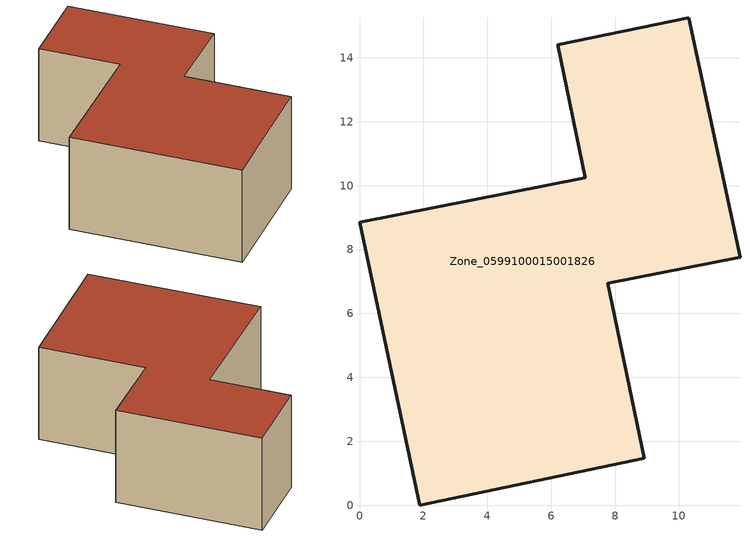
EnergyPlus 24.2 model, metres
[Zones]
Zone_0599100015001826
 floor ground (C_G): 7.77,6.94 8.92,1.47 1.89,0 0,8.85 7.07,10.24 6.21,14.41 10.31,15.25 11.91,7.76 z0.99
 wall outside (C_F): 11.91,7.76 10.31,15.25 6.21,14.41 7.07,10.24 0,8.85 1.89,0 8.92,1.47 7.77,6.94 11.91,7.76 z0.99:6.37
 roof outside (C_R): 7.77,6.94 11.91,7.76 10.31,15.25 6.21,14.41 7.07,10.24 0,8.85 1.89,0 8.92,1.47 z6.37
[BUILDING]
Pand.0599100015001826: North Axis=0; Terrain=City; Loads Convergence Tolerance Value=0.04; Temperature Convergence Tolerance Value=0.4; Solar Distribution=FullExterior; Maximum Number of Warmup Days=25; Minimum Number of Warmup Days=1
[Site:Location]
Rotterdam.The.Hague.AP_ZH_NLD Design_Conditions: Latitude=51.96; Longitude=4.45; Time Zone=1; Elevation=-4.5
[SITE:GROUNDTEMPERATURE:BUILDINGSURFACE]
18, 18, 18, 18, 18, 18, 18, 18, 18, 18, 18, 18
[MATERIAL] Thermal Absorptance=0.9; Solar Absorptance=0.7; Visible Absorptance=0.7
Name | Roughness | Thickness | Conductivity | Density | Specific Heat
G.D.1965 | MediumSmooth | 0.15 | 1 | 540 | 1210
F.D.1965 | Rough | 0.3 | 0.857143 | 1920 | 840
R.D.1965 | MediumRough | 0.2 | 0.08 | 1500 | 1000
[CONSTRUCTION]
C_G: G.D.1965
C_F: F.D.1965
C_R: R.D.1965
[ZONE]
Zone_0599100015001826: Type=1; Multiplier=1; Ceiling Height=Autocalculate; Volume=Autocalculate; Floor Area=autocalculate; Part of Total Floor Area=Yes
[ZONEINFILTRATION:DESIGNFLOWRATE]
Infil_Zone_0599100015001826: Zone or ZoneList or Space or SpaceList=Zone_0599100015001826; Schedule=AlwaysOn; Design Flow Rate Calculation Method=Flow/Area; Flow Rate per Floor Area=0.0042; Constant Term Coefficient=1; Temperature Term Coefficient=0; Velocity Term Coefficient=0; Velocity Squared Term Coefficient=0
[HVACTEMPLATE:ZONE:IDEALLOADSAIRSYSTEM]
Zone_0599100015001826: Maximum Heating Supply Air Temperature=50; Minimum Cooling Supply Air Temperature=13; Maximum Heating Supply Air Humidity Ratio=0.0156; Minimum Cooling Supply Air Humidity Ratio=0.0077; Heating Limit=NoLimit; Cooling Limit=NoLimit; Dehumidification Control Type=ConstantSensibleHeatRatio; Cooling Sensible Heat Ratio=0.7; Dehumidification Setpoint=60; Humidification Control Type=None; Humidification Setpoint=30; Outdoor Air Method=None; Outdoor Air Flow Rate per Person=0.00944; Outdoor Air Flow Rate per Zone Floor Area=0; Outdoor Air Flow Rate per Zone=0; Demand Controlled Ventilation Type=None; Outdoor Air Economizer Type=NoEconomizer; Heat Recovery Type=None; Sensible Heat Recovery Effectiveness=0.7; Latent Heat Recovery Effectiveness=0.65
[ZONECONTROL:THERMOSTAT]
ThermostatControl_Zone_0599100015001826: Zone or ZoneList=Zone_0599100015001826; Control Type Schedule=DualSetpointControlType; Control 1=Thermostat_Zone_0599100015001826; Temperature Difference Between Cutout And Setpoint=0
[THERMOSTATSETPOINT:DUALSETPOINT]
Thermostat_Zone_0599100015001826: Heating Setpoint Temperature Schedule=HeatingSetpoint_Zone_0599100015001826; Cooling Setpoint Temperature Schedule=CoolingSetpoint_Zone_0599100015001826
[SCHEDULE:COMPACT]
HeatingSetpoint_Zone_0599100015001826: Through: 12/31, For: AllDays, Until: 24:00, 21
CoolingSetpoint_Zone_0599100015001826: Through: 12/31, For: AllDays, Until: 24:00, 24
DualSetpointControlType: Through: 12/31, For: AllDays, Until: 24:00, 4
AlwaysOn: Through: 12/31, For: AllDays, Until: 24:00, 1
